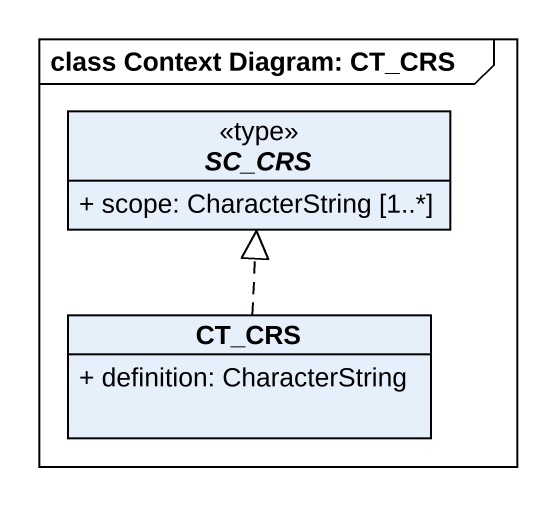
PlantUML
@startuml
mainframe class Context Diagram: CT_CRS
hide circle
hide empty members
skinparam classAttributeIconSize 0
abstract class SC_CRS <<type>> {
  + scope: CharacterString [1..*]
}
class CT_CRS {
  + definition: CharacterString
}
CT_CRS .up.|> SC_CRS
@enduml
